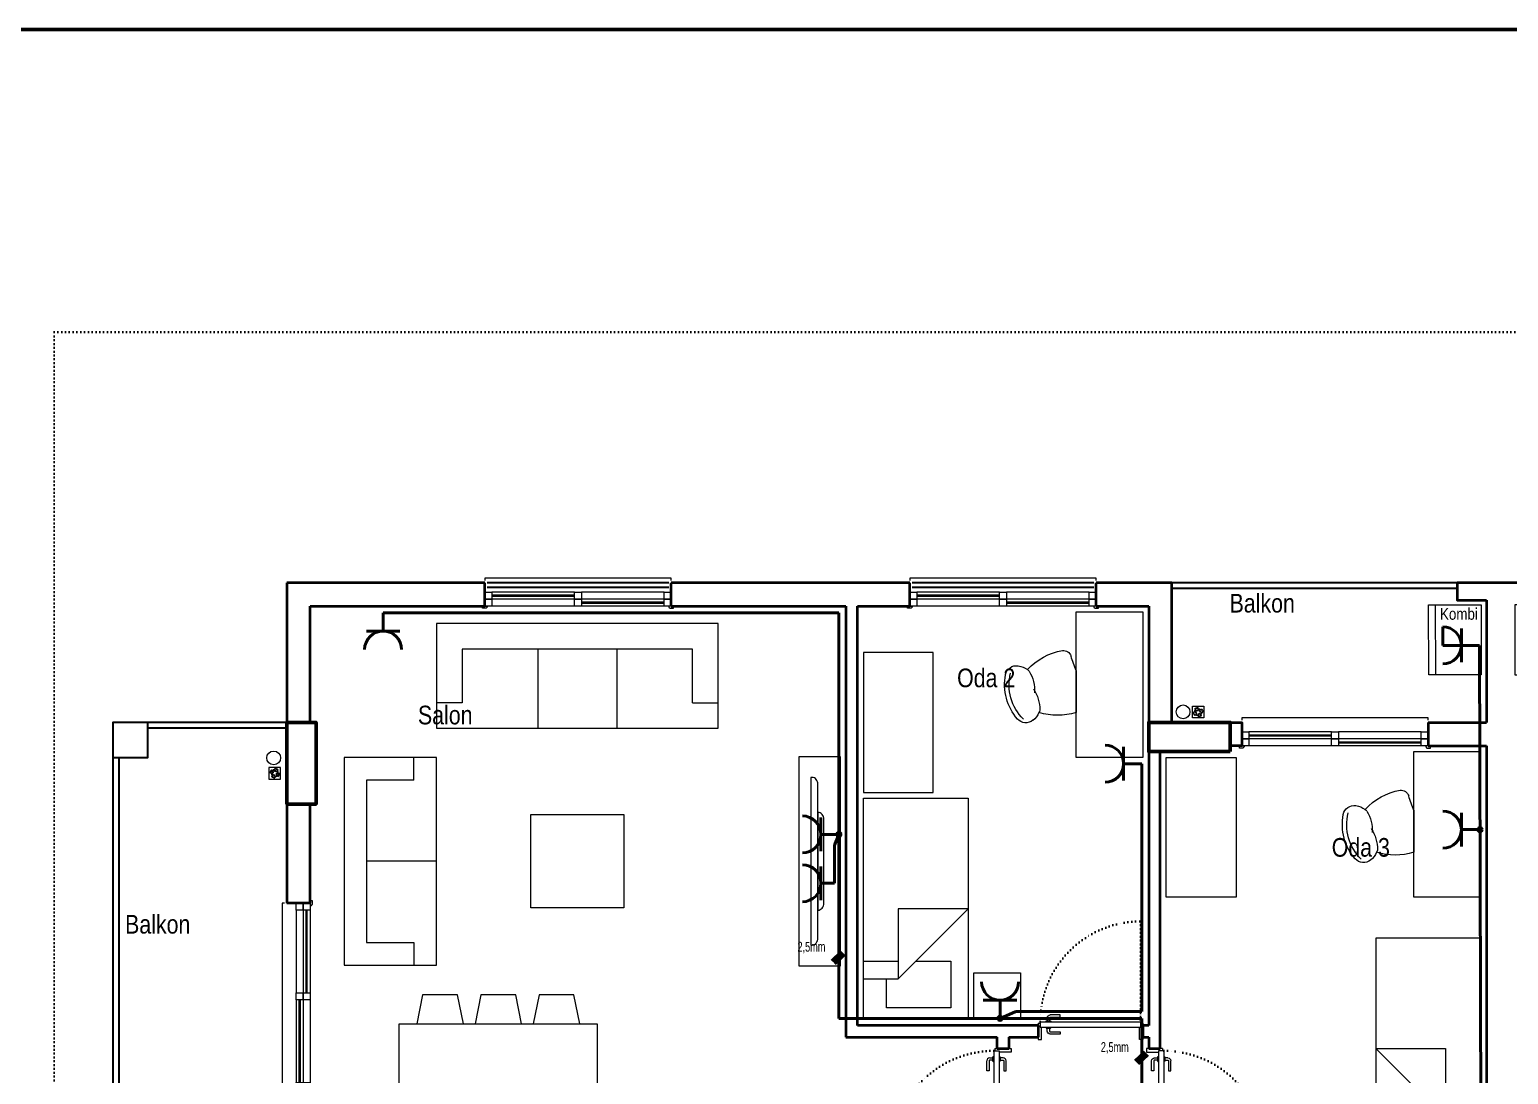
# Model space of a CAD drawing. Header units: millimetres. Extents: x 1852829 to 1882754, y -270850 to -231658.
# Drawn here: x 1864702 to 1865972, y -251952 to -251055 of the extents above; entities that cross this region are included whole.
import ezdxf

# ---------------------------------------------------------------- set-up
doc = ezdxf.new("R2010")
doc.units = ezdxf.units.MM
for name, pattern in [('CONTINOUS', [0]), ('CONTINU', [0]), ('izdüşüm arka', [3.175, 0, -3.175])]:
    doc.linetypes.add(name, pattern=pattern)
for name, color, linetype, lineweight in [('a_ba', 6, 'Continuous', 50), ('a_doğrama', 251, 'Continuous', 20), ('a_duvar', 251, 'Continuous', 35), ('a_görünüş', 32, 'Continuous', 25), ('a_görünüş_ince', 8, 'Continuous', 20), ('a_izdüşüm_arka', 251, 'izdüşüm arka', 30), ('a_not_mahal', 253, 'Continuous', 5), ('a_tefriş', 8, 'Continuous', 20), ('a_çerçeve_line', 7, 'Continuous', 50), ('Aydınlatma', 4, 'CONTINOUS', 35), ('m_yib', 65, 'Continuous', 20), ('Priz', 6, 'CONTINOUS', 40)]:
    doc.layers.add(name, color=color, linetype=linetype, lineweight=lineweight)
doc.styles.add('OL', font='tsimplex.shx', dxfattribs={"width": 0.8, "height": 12})
doc.styles.get("Standard").update_dxf_attribs({"font": 'ARIALN.TTF'})

# ---------------------------------------------------------------- blocks, each defined once
blk = doc.blocks.new('K2')
at = {"layer": 'a_doğrama', "color": 251, "linetype": 'Continuous'}
for p, q in [((-12, 90), (-12, 88.1)), ((-12, 90), (-10, 90)), ((-13, 88.1), (-13, 1.9)), ((-13, 88.1), (-8.5, 88.1)), ((-8.5, 88.1), (-8.5, 1.9)), ((-13, 1.9), (-8.5, 1.9)), ((-12, 0), (-12, 1.9)), ((-12, 0), (-10, 0))]:
    blk.add_line(p, q, dxfattribs=at)
for points in [[(0, 90), (2, 90), (2, 87), (-8.5, 87)], [(0, 0), (2, 0), (2, 3), (-8.5, 3)]]:
    blk.add_lwpolyline(points, dxfattribs=at)
at = {"layer": 'a_doğrama', "color": 251}
for points in [[(-14, 80.1), (-16.5, 80.1, 0.414214), (-17, 79.6), (-17, 71.1), (-19, 71.1), (-19, 79.6)], [(-13, 83.1), (-13.5, 83.1, 0.414214), (-14, 82.6), (-14, 79.6, 0.414214), (-13.5, 79.1), (-13, 79.1)], [(-8.5, 83.1), (-8, 83.1, -0.414214), (-7.5, 82.6), (-7.5, 79.6, -0.414214), (-8, 79.1), (-8.5, 79.1)], [(-7.5, 80.1), (-5, 80.1, -0.414214), (-4.5, 79.6), (-4.5, 71.1), (-2.5, 71.1), (-2.5, 79.6)]]:
    blk.add_lwpolyline(points, format="xyb", dxfattribs=at)
for points in [[(-16.5, 82.1), (-14, 82.1)], [(-5, 82.1), (-7.5, 82.1)]]:
    blk.add_lwpolyline(points, dxfattribs=at)
for centre, start, end in [((-16.5, 79.6), 90, 180), ((-5, 79.6), 0, 90)]:
    blk.add_arc(centre, 2.5, start, end, dxfattribs=at)
at = {"layer": 'a_izdüşüm_arka', "color": 251}
blk.add_lwpolyline([(-99.2, 1.9), (-13, 1.9)], dxfattribs=at)
blk.add_arc((-13, 1.9), 86.2, 90, 180, dxfattribs=at)
blk = doc.blocks.new('160p')
at = {"layer": 'a_doğrama', "color": 251}
for points in [[(-6, -6), (-6, 0), (-12, 0), (-12, -6)], [(0, -6), (0, 0), (-6, 0), (-6, -6)], [(-6, -83), (-6, -77), (-12, -77), (-12, -83)], [(0, -83), (0, -77), (-6, -77), (-6, -83)], [(-6, -160), (-6, -154), (-12, -154), (-12, -160)], [(0, -160), (0, -154), (-6, -154), (-6, -160)]]:
    blk.add_lwpolyline(points, close=True, dxfattribs=at)
for points in [[(2, -1), (2, 2), (0, 2), (0, -2), (1, -2), (2, -1)], [(-9.5, -6), (-9.5, -77)], [(-8.5, -6), (-8.5, -77)], [(-3.5, -83), (-3.5, -154)], [(-2.5, -83), (-2.5, -154)], [(2, -159), (2, -162), (0, -162), (0, -158), (1, -158), (2, -159)]]:
    blk.add_lwpolyline(points, dxfattribs=at)
at = {"layer": 'a_görünüş_ince', "color": 251}
for points in [[(-22, -160), (-24, -160), (-24, 0), (-22, 0)], [(-12, -77), (-12, -6)], [(-6, -77), (-6, -6)], [(-6, -77), (-6, -6)], [(0, -77), (0, -6)], [(-12, -154), (-12, -83)], [(-6, -154), (-6, -83)], [(-6, -154), (-6, -83)], [(0, -154), (0, -83)]]:
    blk.add_lwpolyline(points, dxfattribs=at)
blk = doc.blocks.new('tefriş_koltuk_242x90')
at = {"layer": 'a_tefriş'}
for p, q in [((-34, -22), (-34, -90)), ((34, -22), (34, -90)), ((-99, -68), (-121, -68)), ((99, -68), (121, -68))]:
    blk.add_line(p, q, dxfattribs=at)
for points in [[(-121, -90), (-121, 0), (121, 0), (121, -90), (-121, -90)], [(-99, -68), (-99, -22), (99, -22), (99, -68)]]:
    blk.add_lwpolyline(points, dxfattribs=at)
blk = doc.blocks.new('tefriş_koltuk_202x90')
at = {"layer": 'a_tefriş'}
for p, q in [((0, -90), (0, -22)), ((-79, -68), (-101, -68)), ((79, -68), (101, -68))]:
    blk.add_line(p, q, dxfattribs=at)
for points in [[(101, -90), (101, 0), (-101, 0), (-101, -90), (101, -90)], [(79, -68), (79, -22), (-79, -22), (-79, -68)]]:
    blk.add_lwpolyline(points, dxfattribs=at)
blk = doc.blocks.new('tefirş_tv')
at = {"layer": 'a_tefriş'}
for points in [[(35, 10), (35, 10, 0.414214), (30, 15), (-30, 15, 0.414214), (-35, 10), (-35, 10)], [(60, 4), (60, 5, 0.414214), (55, 10), (-55, 10, 0.414214), (-60, 5), (-60, 4)]]:
    blk.add_lwpolyline(points, format="xyb", close=True, dxfattribs=at)
blk = doc.blocks.new('tefriş_yatak tek')
at = {"layer": 'a_tefriş'}
for points in [[(0, -0.45), (-1.9, -0.45), (-1.9, 0.45), (0, 0.45)], [(-1.9, -0.5), (-1.5, -0.5), (-1.5, -0.9), (-1.9, -0.9)]]:
    blk.add_lwpolyline(points, close=True, dxfattribs=at)
for points in [[(-1.55, 0.45), (-1.55, 0.15), (-0.95, -0.45), (-0.95, 0.15), (-1.55, 0.15)], [(-1.4, 0.45), (-1.4, 0.15)], [(-1.4, 0), (-1.4, -0.3), (-1.8, -0.3), (-1.8, 0.25), (-1.55, 0.25)]]:
    blk.add_lwpolyline(points, dxfattribs=at)
blk = doc.blocks.new('tefriş_sandalye')
at = {"layer": 'a_tefriş'}
blk.add_line((0, -18), (0, 18), dxfattribs=at)
at = {"layer": 'a_tefriş', "extrusion": (0, 0, -1)}
for centre, major_axis, start_param, end_param in [((43.2, 17.3), (6.76, 6.76), 4.815914, 6.34704), ((16, -34.3), (38.7, 38.7), 5.200723, 5.79406), ((62.1, 15.1), (21.8, -21.8), 1.757107, 2.385975), ((62.1, 15.1), (21.8, -21.8), 1.757107, 2.385975), ((48.7, 10.5), (13, -13), 2.664537, 2.7784), ((48.7, 10.5), (13, -13), 2.664537, 2.7784), ((48.7, 10.5), (13, -13), 2.7784, 3.245118), ((16.9, -5.5), (28.8, 28.8), 6.26556, 7.321949), ((16.9, -5.5), (28.8, 28.8), 6.26556, 7.321949), ((17, -5.7), (31.4, -31.4), -1.506941, -0.587454), ((66.5, -1.2), (21.8, -21.8), 1.802816, 2.431683), ((66.5, -1.2), (21.8, -21.8), 1.802816, 2.431683), ((-154, -79.7), (117.3, -117.3), -1.166716, -1.087708), ((1.8, 18.5), (38.7, -38.7), -0.034473, 0.601946), ((52.6, -3.9), (13, -13), 1.410391, 1.524253), ((52.6, -3.9), (13, -13), 1.410391, 1.524253), ((52.6, -3.9), (13, 13), 2.514469, 2.981187), ((51.2, -12.6), (6.76, -6.76), -0.587454, 0.943672), ((11.1, -28.2), (4.99, -4.99), 0.687369, 2.053884)]:
    blk.add_ellipse(centre, major_axis=major_axis, ratio=1, start_param=start_param, end_param=end_param, dxfattribs=at)
blk = doc.blocks.new('tefriş_süzgeç')
at = {"layer": 'a_tefriş'}
for p, q in [((5, 0), (-5, 0)), ((-5, 0), (-5, -10)), ((5, -10), (5, 0)), ((-5, -10), (5, -10)), ((-3.6, -5.1), (-4.1, -5.1)), ((-2.6, -5.1), (-3.1, -5.1)), ((-2.5, -2.5), (-2.9, -2.2)), ((-2.6, -7.6), (-2.9, -7.9)), ((-2, -3.3), (-2.3, -3)), ((-1.9, -6.9), (-2.2, -7.2)), ((-1.6, -5.1), (-2.1, -5.1)), ((-1.2, -3.9), (-1.5, -3.6)), ((-1.2, -6.2), (-1.5, -6.5)), ((-0.2, -2.5), (-0.2, -2)), ((-0.1, -1.5), (-0.1, -1)), ((-0.1, -3), (-0.1, -3.5)), ((-0.1, -6.6), (-0.1, -7.1)), ((-0.1, -7.6), (-0.1, -8.1)), ((-0.1, -8.6), (-0.1, -9.1)), ((1, -4), (1.4, -3.6)), ((1.1, -6.2), (1.4, -6.5)), ((1.5, -5.1), (2, -5.1)), ((1.7, -3.3), (2.1, -2.9)), ((1.8, -6.9), (2.1, -7.2)), ((2.5, -2.5), (2.8, -2.2)), ((2.5, -5.1), (3, -5.1)), ((2.5, -7.5), (2.8, -7.9)), ((3.5, -5.1), (4, -5.1))]:
    blk.add_line(p, q, dxfattribs=at)
for centre, radius, start, end in [((-0.1, -5.1), 4.06, 134.2896, 180), ((-0.1, -5.1), 3.56, 134.2896, 180), ((-0.1, -5.1), 3.06, 180, 225), ((-0.1, -5.1), 4.06, 225, 270), ((-0.1, -5.1), 2.56, 180, 225), ((-0.1, -5.1), 3.56, 225, 270), ((-0.4, -4.4), 2.4, 84.5943, 143.2016), ((-0.1, -5.1), 2.06, 134.2896, 180), ((-0.1, -5), 2.44, 90.343, 138.1212), ((-0.1, -5.1), 1.56, 134.2896, 180), ((-0.1, -5.1), 2.06, 225, 270), ((-0.1, -5.1), 1.56, 225, 270), ((-0.1, -5.1), 4.06, 45, 90), ((-0.1, -5.1), 3.56, 45, 90), ((-0.1, -5.1), 2.06, 45, 90), ((-0.1, -5.1), 1.56, 45, 90), ((-0.1, -5.1), 2.56, 270, 315.7104), ((-0.1, -5.1), 3.06, 270, 315.7104), ((-0.1, -5.1), 1.56, 314.2896, 360), ((-0.1, -5.1), 2.06, 314.2896, 360), ((-0.1, -5.1), 2.56, 360, 45), ((-0.1, -5.1), 3.06, 360, 45), ((-0.1, -5.1), 3.56, 314.2896, 360), ((-0.1, -5.1), 4.06, 314.2896, 360)]:
    blk.add_arc(centre, radius, start, end, dxfattribs=at)
blk = doc.blocks.new('kombi')
at = {"layer": 'a_tefriş', "lineweight": 20}
for p, q in [((-4.8, 60), (40.2, 60)), ((-4.7, 0), (-4.8, 60)), ((1.3, 0), (1.2, 60)), ((40.2, 60), (40.3, 0)), ((69.2, 60), (69.2, 0)), ((114.2, 60), (69.2, 60)), ((108.2, 0), (108.2, 60)), ((114.2, 0), (114.2, 60)), ((40.3, 0), (-4.7, 0)), ((69.2, 0), (114.2, 0))]:
    blk.add_line(p, q, dxfattribs=at)
at = {"layer": 'a_not_mahal'}
for p in [(5, 47.3), (73.2, 47.3)]:
    blk.add_text('Kombi', height=10, dxfattribs=at).set_placement(p)
blk = doc.blocks.new('priz')
at = {"layer": 'Priz', "color": 6, "linetype": 'CONTINU'}
blk.add_line((-14.4, 0), (14.4, 0), dxfattribs=at)
blk.add_arc((0, 15.9), 15.9, 180, 0, dxfattribs=at)
blk = doc.blocks.new('Kapaklı Priz')
at = {"layer": 'Priz', "color": 6, "linetype": 'CONTINU'}
for p, q in [((0, 0), (0, 15.9)), ((0, 15.9), (15.9, 15.9)), ((-14.4, 0), (14.4, 0))]:
    blk.add_line(p, q, dxfattribs=at)
blk.add_arc((0, 15.9), 15.9, 180, 0, dxfattribs=at)
blk = doc.blocks.new('BUAT (Enerji)')
at = {"layer": 'Priz', "linetype": 'CONTINU'}
h = blk.add_hatch(color=256, dxfattribs=at)
edge = h.paths.add_edge_path()
edge.add_arc((0, 0), 1.75, 0, 360)
blk.add_circle((0, 0), 1.75, dxfattribs=at)

msp = doc.modelspace()

# ---------------------------------------------------------------- linework, layer by layer
at = {"layer": 'a_ba', "color": 253}
for points in [[(1864922.7, -251719.4), (1864947.7, -251719.4), (1864947.7, -251649.4), (1864922.7, -251649.4)], [(1865732.7, -251674.4), (1865732.7, -251649.4), (1865662.7, -251649.4), (1865662.7, -251674.4)]]:
    msp.add_lwpolyline(points, close=True, dxfattribs=at)
at = {"layer": 'a_duvar'}
for p, q in [((1865092.7, -251529.4), (1864922.7, -251529.4)), ((1864922.7, -251529.4), (1864922.7, -251649.4)), ((1865457.7, -251529.4), (1865252.7, -251529.4)), ((1865682.7, -251529.4), (1865617.7, -251529.4)), ((1865682.7, -251649.4), (1865682.7, -251529.4)), ((1865997.7, -251529.4), (1865927.7, -251529.4)), ((1864942.7, -251549.4), (1865092.7, -251549.4)), ((1864942.7, -251649.4), (1864942.7, -251549.4)), ((1865252.7, -251549.4), (1865402.7, -251549.4)), ((1865402.7, -251549.4), (1865402.7, -251919.4)), ((1865412.7, -251909.4), (1865412.7, -251549.4)), ((1865412.7, -251549.4), (1865457.7, -251549.4)), ((1865617.7, -251549.4), (1865662.7, -251549.4)), ((1865662.7, -251549.4), (1865662.7, -251909.4)), ((1865952.7, -251544.4), (1865952.7, -251649.4)), ((1865682.7, -251649.4), (1865732.7, -251649.4)), ((1865902.7, -251649.4), (1865952.7, -251649.4)), ((1864922.7, -251669.4), (1864922.7, -251804.4)), ((1865672.7, -251929.4), (1865672.7, -251674.4)), ((1865902.7, -251669.4), (1865952.7, -251669.4)), ((1865952.7, -251669.4), (1865952.7, -252029.4)), ((1864942.7, -251804.4), (1864942.7, -251719.4)), ((1865402.7, -251919.4), (1865532.7, -251919.4)), ((1865567.7, -251909.4), (1865412.7, -251909.4)), ((1865532.7, -251929.4), (1865532.7, -251919.4)), ((1865542.7, -251919.4), (1865542.7, -251929.4)), ((1865542.7, -251919.4), (1865567.7, -251919.4)), ((1865662.7, -251909.4), (1865657.7, -251909.4)), ((1865657.7, -251919.4), (1865662.7, -251919.4)), ((1865662.7, -251919.4), (1865662.7, -251929.4))]:
    msp.add_line(p, q, dxfattribs=at)
for points in [[(1865092.7, -251549.4), (1865092.7, -251529.4)], [(1865252.7, -251549.4), (1865252.7, -251529.4)], [(1865457.7, -251549.4), (1865457.7, -251529.4)], [(1865617.7, -251549.4), (1865617.7, -251529.4)], [(1865927.7, -251529.4), (1865927.7, -251544.4), (1865952.7, -251544.4)], [(1865732.7, -251649.4), (1865742.7, -251649.4), (1865742.7, -251669.4), (1865732.7, -251669.4)], [(1865902.7, -251649.4), (1865902.7, -251669.4)], [(1864942.7, -251804.4), (1864922.7, -251804.4)], [(1865567.7, -251909.4), (1865567.7, -251919.4)], [(1865657.7, -251909.4), (1865657.7, -251919.4)], [(1865532.7, -251929.4), (1865542.7, -251929.4)], [(1865662.7, -251929.4), (1865672.7, -251929.4)]]:
    msp.add_lwpolyline(points, dxfattribs=at)
at = {"layer": 'a_görünüş', "color": 251}
for points in [[(1865250.7, -251529.4), (1865094.7, -251529.4)], [(1865250.7, -251533.4), (1865094.7, -251533.4)], [(1865615.7, -251529.4), (1865459.7, -251529.4)], [(1865615.7, -251533.4), (1865459.7, -251533.4)], [(1865927.7, -251529.4), (1865682.7, -251529.4)], [(1865927.7, -251534.4), (1865682.7, -251534.4)], [(1864922.7, -251649.4), (1864803.2, -251649.4)], [(1864922.7, -251654.4), (1864803.2, -251654.4)], [(1864773.2, -251679.4), (1864773.2, -252239.4)], [(1864778.2, -251679.4), (1864778.2, -252239.4)]]:
    msp.add_lwpolyline(points, dxfattribs=at)
msp.add_lwpolyline([(1864773.2, -251679.4), (1864803.2, -251679.4), (1864803.2, -251649.4), (1864773.2, -251649.4)], close=True, dxfattribs=at)
at = {"layer": 'a_izdüşüm_arka'}
msp.add_lwpolyline([(1864722.7, -251314.4), (1867202.7, -251314.4), (1867202.7, -253764.4), (1864722.7, -253764.4)], close=True, dxfattribs=at)
at = {"layer": 'a_tefriş'}
for points in [[(1865600.4, -251554.4), (1865657.7, -251554.4), (1865657.7, -251679.4), (1865600.4, -251679.4)], [(1865417.7, -251709.4), (1865477.7, -251709.4), (1865477.7, -251589.4), (1865417.7, -251589.4)], [(1865362.7, -251678.5), (1865397.7, -251678.5), (1865397.7, -251858.5), (1865362.7, -251858.5)], [(1865890.4, -251674.4), (1865947.7, -251674.4), (1865947.7, -251799.4), (1865890.4, -251799.4)], [(1865737.7, -251799.4), (1865677.7, -251799.4), (1865677.7, -251679.4), (1865737.7, -251679.4)], [(1865132.1, -251728.5), (1865212.1, -251728.5), (1865212.1, -251808.5), (1865132.1, -251808.5)], [(1865019.2, -251908.1), (1865189.2, -251908.1), (1865189.2, -251978.1), (1865019.2, -251978.1)]]:
    msp.add_lwpolyline(points, close=True, dxfattribs=at)
for points in [[(1865074.2, -251908.1), (1865069.2, -251883.1), (1865039.2, -251883.1), (1865034.2, -251908.1)], [(1865124.2, -251908.1), (1865119.2, -251883.1), (1865089.2, -251883.1), (1865084.2, -251908.1)], [(1865174.2, -251908.1), (1865169.2, -251883.1), (1865139.2, -251883.1), (1865134.2, -251908.1)]]:
    msp.add_lwpolyline(points, dxfattribs=at)
at = {"layer": 'a_çerçeve_line'}
msp.add_lwpolyline([(1872123.9, -254054.6), (1872123.9, -251054.6), (1853005.4, -251054.6), (1853005.4, -254054.6)], close=True, dxfattribs=at)
at = {"layer": 'Aydınlatma', "color": 3}
for p, q in [((1865390.7, -251853.6), (1865399, -251845.7)), ((1865392.1, -251855), (1865400.4, -251847.1)), ((1865393.5, -251856.5), (1865401.7, -251848.6)), ((1865651.2, -251939.6), (1865659.5, -251931.7)), ((1865652.6, -251941.1), (1865660.8, -251933.2)), ((1865654, -251942.5), (1865662.2, -251934.6))]:
    msp.add_line(p, q, dxfattribs=at)
at = {"layer": 'm_yib'}
for centre in [(1865692.2, -251640.3), (1864911.3, -251679.8)]:
    msp.add_circle(centre, 5.92, dxfattribs=at)
at = {"layer": 'Priz', "linetype": 'CONTINU'}
for p, q in [((1865005.3, -251570.9), (1865005.3, -251555.4)), ((1865931.2, -251583.2), (1865946.7, -251583.2)), ((1865641.2, -251684.8), (1865656.7, -251684.8)), ((1865931.2, -251741.4), (1865947.3, -251741.4)), ((1865381.2, -251745.5), (1865396.7, -251745.5)), ((1865381.2, -251787.4), (1865392.8, -251787.4)), ((1865535.1, -251887.8), (1865535.1, -251903.4)), ((1865656.7, -251903.4), (1865396.7, -251903.4)), ((1865656.7, -251897.4), (1865548.7, -251897.4)), ((1865656.7, -251903.4), (1865656.7, -252230.4))]:
    msp.add_line(p, q, dxfattribs=at)
at = {"layer": 'Priz'}
for p, q in [((1865005.3, -251555.4), (1865396.7, -251555.4)), ((1865396.7, -251555.4), (1865396.7, -251903.4)), ((1865946.7, -251583.2), (1865948.2, -252017.4)), ((1865656.7, -251684.8), (1865656.7, -251897.4)), ((1865396.7, -251745.5), (1865392.8, -251754.7)), ((1865392.8, -251754.7), (1865392.8, -251787.4)), ((1865535.1, -251903.4), (1865548.7, -251897.4))]:
    msp.add_line(p, q, dxfattribs=at)

# ---------------------------------------------------------------- block references
at = {"layer": 'a_duvar', "xscale": -1}
for p, rotation in [((1865092.7, -251549.4), 90), ((1865457.7, -251549.4), 90), ((1865742.7, -251669.4), 90), ((1864942.7, -251964.4), 180)]:
    msp.add_blockref('160p', p, dxfattribs=dict(at, rotation=rotation))
at = {"layer": 'a_duvar'}
msp.add_blockref('kombi', (1865907.9, -251608.5), dxfattribs=at)
at = {"layer": 'a_izdüşüm_arka', "ltscale": 5, "xscale": -1}
for p, rotation in [((1865657.7, -251919.4), 90.00079631210939), ((1865662.7, -252019.4), 0.0007963121093723657)]:
    msp.add_blockref('K2', p, dxfattribs=dict(at, rotation=rotation))
at = {"layer": 'a_izdüşüm_arka', "ltscale": 5, "rotation": 359.9992036878907}
msp.add_blockref('K2', (1865542.7, -252019.4), dxfattribs=at)
at = {"layer": 'a_tefriş', "xscale": -1}
msp.add_blockref('tefriş_koltuk_242x90', (1865172.1, -251564.4), dxfattribs=at)
at = {"layer": 'a_tefriş'}
for name, p, rotation in [('tefriş_sandalye', (1865600.4, -251622.8), 180), ('tefriş_süzgeç', (1864912.2, -251698), 179.9999999999999), ('tefriş_sandalye', (1865890.4, -251742.8), 180)]:
    msp.add_blockref(name, p, dxfattribs=dict(at, rotation=rotation))
at = {"layer": 'a_tefriş', "xscale": -1, "rotation": 270}
msp.add_blockref('tefriş_süzgeç', (1865710.2, -251640.5), dxfattribs=at)
at = {"layer": 'a_tefriş', "lineweight": -3, "extrusion": (-1.39694e-31, -2.24181e-16, -1), "xscale": -0.8823529411764706, "yscale": 0.8823529411764706, "zscale": -0.8823529411764706, "rotation": 270}
msp.add_blockref('tefriş_koltuk_202x90', (-1864971.7, -251768.5), dxfattribs=at)
at = {"layer": 'a_tefriş', "extrusion": (0, 0, -1), "xscale": -1.2, "rotation": 90.0000016677939}
msp.add_blockref('tefirş_tv', (-1865368.7, -251768.5), dxfattribs=at)
at = {"layer": 'a_tefriş'}
for p, xscale, yscale, zscale, rotation in [((1865462.7, -251714.4), 100.0000000000011, 100.0000000000011, 100.0000000000011, 90), ((1865902.7, -251834.4), -100, 100, 100, 270)]:
    msp.add_blockref('tefriş_yatak tek', p, dxfattribs=dict(at, xscale=xscale, yscale=yscale, zscale=zscale, rotation=rotation))
at = {"layer": 'Aydınlatma', "rotation": 90.00000000000001}
msp.add_blockref('Kapaklı Priz', (1865931.2, -251583.2), dxfattribs=at)
at = {"layer": 'Priz', "linetype": 'CONTINU'}
for p, rotation in [((1865005.3, -251570.9), 180), ((1865641.2, -251684.8), 90.00000000000001), ((1865931.2, -251741.4), 90.00000000000001), ((1865381.2, -251745.5), 90.00000000000001), ((1865381.2, -251787.4), 90.00000000000001)]:
    msp.add_blockref('priz', p, dxfattribs=dict(at, rotation=rotation))
at = {"layer": 'Priz', "color": 4, "linetype": 'CONTINU', "rotation": 180}
for p in [(1865947.3, -251741.4), (1865396.7, -251745.5), (1865535.1, -251903.4)]:
    msp.add_blockref('BUAT (Enerji)', p, dxfattribs=at)
at = {"layer": 'Priz', "linetype": 'CONTINU'}
msp.add_blockref('priz', (1865535.1, -251887.8), dxfattribs=at)

# ---------------------------------------------------------------- texts
at = {"layer": 'a_not_mahal'}
for s, p in [('Balkon', (1865732.2, -251555)), ('Oda 2', (1865498.2, -251619.1)), ('Salon', (1865035.2, -251651)), ('Oda 3', (1865819.9, -251764.6)), ('Balkon', (1864783.7, -251830.6))]:
    msp.add_text(s, height=16, dxfattribs=at).set_placement(p)
at = {"layer": 'Priz', "color": 3, "linetype": 'CONTINU', "style": 'OL', "width": 0.7}
for p in [(1865361.1, -251846.1), (1865621.6, -251932.2)]:
    msp.add_text('2,5mm', height=8.4, dxfattribs=at).set_placement(p)

doc.saveas('drawing.dxf')
